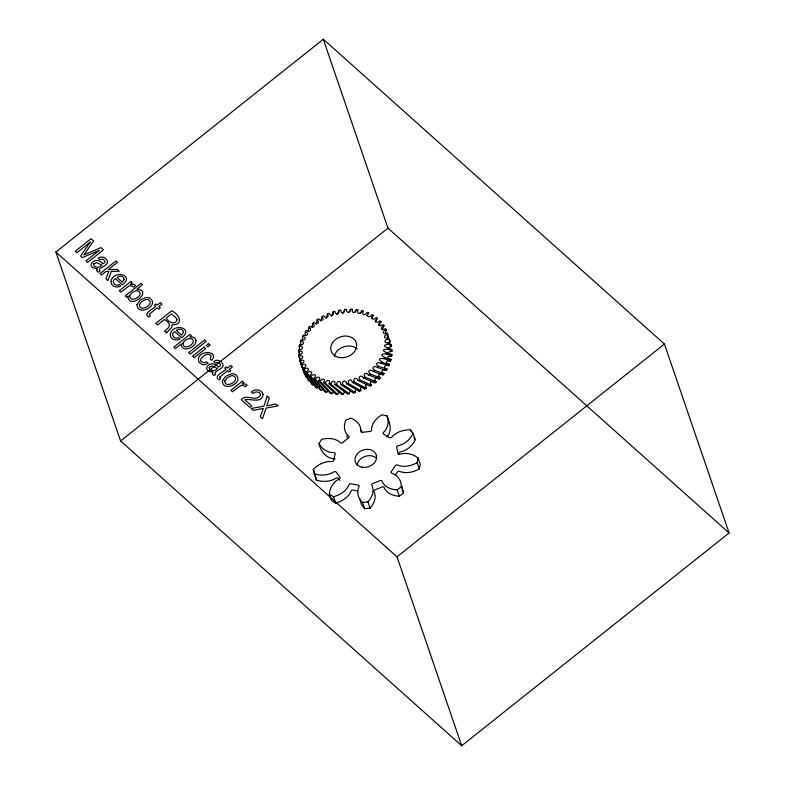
<?xml version="1.0" encoding="UTF-8"?>
<svg xmlns="http://www.w3.org/2000/svg" width="785" height="785" viewBox="0 0 785 785"><rect width="100%" height="100%" fill="white"/><g stroke="black" fill="none" stroke-linecap="round" stroke-linejoin="round"><path stroke-width="1.18" d="M359.824 498.838L361.404 504.48L364.642 508.729L370.088 508.15C374.082 503.607 376.918 497.317 373.915 491.381A1.541 1.227 -18.9 0 1 375.132 489.791L381.961 487.014A1.541 1.227 -18.9 0 1 384.002 487.279C386.505 493.559 393.148 495.826 399.31 496.238L403.519 492.892L401.685 485.679M333.654 391.489L331.957 393.717L330.348 393M305.12 335.332L305.257 331.849L306.189 330.534C309.476 332.683 313.166 329.563 308.652 327.473L309.771 326.246C312.715 328.748 316.679 326.06 312.656 323.43L313.931 322.311C316.522 325.176 320.643 322.87 317.189 319.78L318.602 318.798C320.81 322.017 325 320.045 322.174 316.6L323.705 315.766C325.471 319.328 329.7 317.621 327.522 313.941L329.15 313.264C330.406 317.16 334.685 315.668 333.144 311.841L334.832 311.341C335.519 315.531 339.885 314.236 338.953 310.34L340.67 310.026C340.71 314.432 345.194 313.362 344.841 309.467L346.568 309.339C345.891 313.882 350.522 313.097 350.699 309.241L352.406 309.29C351.003 313.853 355.762 313.45 356.449 309.653L358.088 309.889C355.968 314.353 360.796 314.422 361.973 310.693L363.534 311.125C360.727 315.354 365.516 316.002 367.184 312.361L368.636 312.97C365.211 316.865 369.833 318.141 371.982 314.628L373.307 315.393C369.352 318.857 373.65 320.8 376.309 317.434L377.467 318.357C373.111 321.32 376.918 323.911 380.068 320.751L381.059 321.811L378.959 325.52M388.104 353.849L388.3 352.239L392.039 351.081L391.99 349.659C388.673 347.637 378.851 345.969 388.555 344.095L391.578 346.273L387.878 348.049M299.438 354.653L298.692 349.688C303.177 350.139 304.403 345.724 299.163 346.205L299.468 344.762C303.687 345.694 305.728 341.465 300.469 341.298L300.989 339.876C304.914 341.239 307.651 337.314 302.51 336.48L303.245 335.107C306.857 336.873 310.144 333.331 305.257 331.849M388.555 344.095L388.634 342.652C383.522 343.742 383.855 339.287 388.546 339.218L388.408 337.805C383.541 339.454 382.952 335.097 387.78 334.469L387.407 333.115C382.894 335.254 381.373 331.152 386.259 329.935L385.671 328.66C381.559 331.211 379.175 327.502 384.002 325.687L383.208 324.509C379.567 327.404 376.398 324.215 381.059 321.811M298.614 351.13C303.726 350.041 303.393 354.496 298.692 354.565L298.84 355.978C303.618 354.486 304.325 358.637 299.468 359.314L299.831 360.668C304.354 358.529 305.875 362.631 300.989 363.847L301.577 365.123C305.679 362.572 308.073 366.281 303.245 368.096L304.04 369.274C307.74 366.399 310.664 369.519 306.189 371.972L307.18 373.032C310.33 369.872 314.137 372.463 309.781 375.426L310.938 376.349C313.598 372.983 317.896 374.926 313.941 378.39L315.256 379.155C317.415 375.642 322.036 376.918 318.612 380.813L320.064 381.412C321.732 377.781 326.521 378.419 323.714 382.658L325.275 383.08C326.452 379.361 331.28 379.43 329.15 383.894L330.799 384.13C331.486 380.332 336.245 379.93 334.842 384.493L336.539 384.542C336.726 380.686 341.357 379.901 340.68 384.444L342.407 384.316C342.054 380.421 346.538 379.351 346.568 383.757L359.245 391.283L360.904 390.675L360.531 387.554L362.277 386.691M308.289 331.133L308.652 327.473M344.527 391.362L343.457 394.413L341.73 394.472L329.15 383.894M387.466 358.352L387.908 356.753L391.735 355.988L391.901 354.545C388.251 353.505 377.497 349.776 387.78 349.021L392.039 351.081M357.823 490.968L353.319 490.085A1.541 1.227 -18.9 0 0 351.258 490.782C348.609 497.464 342.231 501.193 335.656 503.057L331.535 500.604L329.376 494.305C329.651 487.671 333.605 481.823 339.493 478.772A1.541 1.227 -18.9 0 0 339.738 476.986L336.196 472.177A1.541 1.227 -18.9 0 0 334.253 471.667C328.228 475.474 320.839 475.995 314.186 473.708L313.303 469.371C318.249 464.308 324.97 461.03 332.202 461.56A1.541 1.227 -18.9 0 0 333.743 460.157L335.077 454.123A1.541 1.227 -18.9 0 0 334.174 452.631C327.747 452.749 321.791 449.285 319.024 443.486L321.801 439.286C328.248 437.863 335.519 438.001 340.621 442.858A1.541 1.227 -18.9 0 0 342.751 442.495L348.344 438.05A1.541 1.227 -18.9 0 0 348.893 436.283C343.82 432.378 343.487 425.686 345.753 420.23L350.885 418.13C356.4 420.309 361.335 424.94 360.835 431.416A1.541 1.227 -18.9 0 0 362.552 432.26L369.774 431.485A1.541 1.227 -18.9 0 0 371.521 430.268C371.393 423.341 376.408 418.219 381.863 414.814L386.946 415.814C389.566 422.369 392.824 431.2 386.789 437.019M346.568 383.757L348.295 383.443C347.363 379.548 351.729 378.252 352.416 382.442L354.094 381.942C352.563 378.115 356.841 376.623 358.097 380.519L370.049 386.181L371.511 385.258C368.312 382.02 372.463 379.852 374.896 382.854L376.231 381.795C372.6 378.91 376.398 376.457 379.273 379.086L380.46 377.899C376.133 375.583 379.95 372.639 383.1 374.926L384.11 373.65C379.351 371.913 382.825 368.548 386.308 370.461L387.123 369.107C382.06 368.008 385.042 364.23 388.84 365.761L389.448 364.358L386.318 363.102M312.077 326.972L312.656 323.43M386.259 329.935L385.415 333.596M328.552 390.361L326.55 392.421L325.098 391.509M387.78 349.021L388.084 347.578M340.68 384.444L353.486 392.971L355.193 392.539L355.536 389.164M395.444 474.964L397.288 472.168A1.541 1.227 -18.9 0 1 399.241 471.236C405.943 473.983 413.204 472.305 419.308 468.979L417.149 462.679L418.16 458.136C412.969 453.759 405.923 452.405 399.418 454.358A1.541 1.227 -18.9 0 1 397.907 453.288L396.729 447.519A1.541 1.227 -18.9 0 1 397.681 445.821C404.54 444.369 410.182 439.698 413.116 433.399L410.457 429.787C403.392 429.699 396.239 431.907 391.479 437.402A1.541 1.227 -18.9 0 1 389.35 437.51L383.865 434.242A1.541 1.227 -18.9 0 1 383.365 432.584C387.957 428.237 389.389 421.594 386.946 415.814M419.308 468.979L420.309 464.435L418.16 458.136M316.159 324.342L317.189 319.78M386.191 363.053L386.819 361.257L390.665 360.914L391.058 359.471L388.408 358.657M320.829 321.291L322.174 316.6M323.106 389.281L321.487 390.508L320.221 389.438M325.991 318.386L327.522 313.941M391.058 359.471C387.211 359.422 375.426 353.535 386.259 353.907L386.779 352.485M334.842 384.493L347.618 394.041L349.345 393.795L350.208 390.42M331.319 316.365L333.144 311.841M384.002 325.687L382.128 329.985M337.02 314.549L338.953 310.34M319.367 386.397L316.865 388.025L315.805 386.799M342.662 313.696L344.841 309.467M389.448 364.358C385.415 365.28 372.747 357.126 384.002 358.676L384.738 357.303M339.218 391.303L337.628 394.384L335.941 394.256L323.714 382.658M348.903 312.42L350.699 309.241M413.116 433.399L415.275 439.708C412.341 445.998 406.699 450.678 399.84 452.131A1.541 1.227 -18.9 0 0 398.888 453.818M354.692 312.518L356.449 309.653M375.132 321.987L377.467 318.357M360.119 313.549L361.973 310.693M314.648 384.13L312.764 385.003L311.92 383.649M366.781 315.698L368.636 312.97M371.472 318.102L373.307 315.393M387.123 369.107L378.586 366.31C374.082 364.22 377.771 361.1 381.059 363.249L381.991 361.934M329.376 494.305L333.507 496.758C340.072 494.893 346.45 491.155 349.099 484.482A1.541 1.227 -18.9 0 1 351.16 483.776L357.921 485.101A1.541 1.227 -18.9 0 1 359.098 486.435C356.164 492.009 358.068 498.377 362.493 502.429L367.929 501.85C371.923 497.307 374.759 491.008 371.766 485.081A1.541 1.227 -18.9 0 1 372.983 483.491L379.803 480.714A1.541 1.227 -18.9 0 1 381.844 480.969C384.346 487.249 390.989 489.516 397.151 489.938L401.361 486.592C401.351 480.498 397.661 474.925 391.637 473.188A1.541 1.227 -18.9 0 1 391.44 471.451L395.13 465.868A1.541 1.227 -18.9 0 1 397.082 464.936C403.784 467.683 411.046 466.005 417.149 462.679M309.722 381.363L308.633 380.048M384.11 373.65L374.592 370.353C370.569 367.723 374.533 365.035 377.477 367.537L378.586 366.31M388.035 337.599L387.78 334.469M380.46 377.899L370.059 374.003C366.605 370.912 370.726 368.607 373.317 371.472L374.592 370.353M55.902 252.034L323.302 39.25L664.424 344.056L729.098 532.966L461.698 745.75L120.576 440.944L55.902 252.034L397.024 556.84L461.698 745.75M120.576 440.944L387.976 228.16L323.302 39.25M397.024 556.84L664.424 344.056M304.678 373.267L304.08 371.707M388.408 337.805L390.351 341.642L387.8 343.212M376.231 381.795L365.074 377.183C362.248 373.738 366.438 371.766 368.636 374.985L370.059 374.003M367.135 384.199L365.506 385.239L366.369 388.241L364.799 389.007L352.416 382.442M371.511 385.258L359.726 379.842C357.548 376.162 361.777 374.445 363.543 378.017L365.074 377.183M358.097 380.519L359.726 379.842M387.191 336.147L388.389 337.275M299.468 359.314L305.659 376.358L306.857 377.497M390.822 344.88L391.578 346.273M301.646 364.044L303.226 368.764M389.105 354.045L391.901 354.545M335.185 458.725C326.55 459.048 320.408 451.336 319.024 443.486M314.186 473.708L316.345 480.018C322.998 482.294 330.387 481.784 336.412 477.967A1.541 1.227 -18.9 0 1 338.345 478.487L339.768 480.41M381.059 363.249L388.84 365.761M377.477 367.537L386.308 370.461M384.002 358.676L390.665 360.914M373.317 371.472L383.1 374.926M386.259 353.907L391.735 355.988M368.636 374.985L379.273 379.086M363.543 378.017L374.896 382.854M354.094 381.942L366.369 388.241M348.295 383.443L360.904 390.675M342.407 384.316L355.193 392.539M336.539 384.542L349.345 393.795M364.799 389.007L362.945 387.299M330.799 384.13L343.457 394.413M388.634 342.652L391.303 344.9M387.976 228.16L729.098 532.966M325.275 383.08L337.628 394.384M359.245 391.283L358.117 389.998M320.064 381.412L331.957 393.717M318.612 380.813L330.348 393.403M315.256 379.155L326.55 392.421M313.941 378.39L325.029 391.921M310.938 376.349L321.487 390.508M388.546 339.218L390.351 341.642M413.94 437.893L415.275 439.708M353.486 392.971L352.593 391.548M309.781 375.426L320.084 389.841M307.18 373.032L316.865 388.025M360.914 430.141L361.885 431.868M306.189 371.972L315.609 387.191M304.04 369.274L312.764 385.003M303.245 368.096L311.665 384.032M301.577 365.123L309.241 381.51M347.392 437.775L346.764 435.911M300.989 363.847L308.328 380.401M299.831 360.668L306.366 377.585M410.457 429.787L411.173 431.887M401.361 486.592L403.519 492.892M397.151 489.938L399.31 496.238M367.929 501.85L370.088 508.15M362.493 502.429L364.642 508.729M333.507 496.758L335.656 503.057M313.303 469.371L315.109 474.621M298.84 355.978L304.188 373.307M298.692 354.565L303.687 371.992M298.692 349.688L299.448 353.221M301.96 365.005L302.745 368.744M315.462 475.671L316.345 480.018M299.163 346.205L299.742 349.757M300.469 341.298L300.802 344.86M387.407 333.115L387.672 336.058M302.51 336.48L302.608 340.023M334.351 356.311A13.227 10.529 -18.9 0 1 343.879 346.774A13.227 10.529 -18.9 0 1 357.126 348.825M357.204 465.044A11.019 8.772 -18.9 0 1 364.829 456.477A11.019 8.772 -18.9 0 1 376.319 458.028M166.979 332.124L166.616 332.997L164.457 331.074C170.286 327.129 171.817 323.479 164.379 319.544L157.599 324.941L155.842 323.371L171.66 310.781C179.726 314.51 183.994 325.01 172.062 324.735L171.709 327.453L166.979 332.124M111.038 281.383C110.44 286.329 117.2 288.429 120.772 285.926L119.212 284.523C115.228 287.143 110.479 281.207 115.503 278.636L122.431 284.827C135.354 274.819 113.118 269.52 111.038 281.383M170.335 334.361C169.737 339.316 176.497 341.406 180.069 338.904L178.509 337.511C174.525 340.121 169.776 334.184 174.8 331.613L181.727 337.805C194.651 327.806 172.415 322.498 170.335 334.361M127.847 297.073C130.526 310.153 153.32 290.195 136.816 289.253L142.546 284.69L141.006 283.307L125.139 295.935L126.601 297.24L128.073 296.073L127.847 297.073M263.073 394.413C261.935 404.049 250.641 398.211 244.851 399.81L251.759 405.982L249.924 407.435L241.25 399.683C246.569 393.157 256.744 402.774 260.473 395.061L260.286 393.903C258.873 391.067 255.096 391.558 253.113 393.481L251.504 392.039C254.88 388.457 261.896 389.281 263.073 394.413M96.761 269.795L97.242 271.433L98.537 272.258L99.97 271.119C96.781 267.891 107.231 266.272 107.545 262.327C107.398 258.039 101.402 255.125 98.135 258.275L99.626 259.609L102.668 259.011L104.768 260.738L104.994 262.484L102.776 263.848C95.682 254.389 83.544 267.97 97.556 268.705L96.761 269.795M212.343 373.071L212.823 374.7L214.109 375.524L215.541 374.386C212.362 371.168 222.812 369.549 223.126 365.594C222.979 361.316 216.984 358.402 213.716 361.551L215.198 362.876L218.24 362.287L220.35 364.014L220.575 365.761L218.358 367.115C211.263 357.656 199.115 371.246 213.137 371.982L212.343 373.071M195.985 340.719C196.181 347.794 181.129 353.348 181.296 343.928L175.398 348.609L173.809 347.196L189.892 334.4L191.432 335.784L189.901 337C192.462 336.422 195.779 337.835 195.985 340.719M182.944 343.693C183.258 349.56 191.373 346.224 192.992 342.702C195.18 335.587 183.71 338.757 182.944 343.693M137.012 304.531C137.218 317.091 160.071 305.62 149.915 298.221A6.28 4.995 -18.9 0 0 146.02 297.466L140.181 300.066L137.012 304.531M222.44 380.862C222.646 393.432 245.499 381.961 235.343 374.553A6.28 4.995 -18.9 0 0 231.447 373.797L225.609 376.398L222.44 380.862M129.731 295.955C130.065 302.568 139.828 298.035 140.27 293.531C138.906 287.928 130.81 291.971 129.731 295.955M149.297 314.285L150.337 315.864L148.807 317.081C142.134 313.5 153.781 308.809 155.636 306.385L154.36 305.237L155.94 303.981L157.216 305.12L160.444 302.559L162.044 304.001L158.825 306.562L160.336 307.906L158.756 309.172L157.245 307.818L149.297 314.285M198.399 359.167L198.929 362.258L202.451 364.574A5.22 4.16 -18.9 0 0 205.709 364.387L208.153 363.219L206.612 361.846L203.796 362.729L200.96 361.326A3.14 2.492 -18.9 0 1 200.783 359.285C202.432 355.968 208.349 351.808 211.185 356.007L210.184 359L211.734 360.374C219.407 350.885 199.233 349.57 198.399 359.167M219.653 377.143L220.683 378.723L219.152 379.94C212.48 376.358 224.137 371.668 225.992 369.244L224.706 368.096L226.286 366.84L227.571 367.979L230.79 365.417L232.399 366.86L229.181 369.421L230.682 370.765L229.102 372.031L227.591 370.677L219.653 377.143M139.445 304.531C139.073 313.156 155.283 304.462 148.493 299.762A3.474 2.767 -18.9 0 0 145.784 299.487L141.85 301.499L139.445 304.531M224.873 380.872C224.51 389.488 240.71 380.803 233.93 376.093A3.474 2.767 -18.9 0 0 231.212 375.819L227.277 377.83L224.873 380.872M93.749 263.976L93.552 264.761C94.563 268.441 99.901 267.901 101.814 265.183L96.722 262.632L93.749 263.976M209.33 367.243L209.134 368.037C210.135 371.707 215.482 371.177 217.396 368.459L212.303 365.908L209.33 367.243M124.138 279.313L122.342 282.139L117.083 277.448C119.192 275.427 124.069 275.78 124.138 279.313M183.425 332.29L181.639 335.126L176.38 330.426C178.489 328.405 183.366 328.768 183.425 332.29M177.047 319.887C175.124 325.628 168.216 321.821 166.175 318.121L171.572 313.823L176.596 318.445L177.047 319.887M267.214 396.17L263.858 406.188L251.112 408.494L253.231 410.388L263.318 408.426L260.316 416.717L262.494 418.67L266.036 408.141L278.096 405.894L276.006 404.03L266.674 405.904L269.412 398.132L267.214 396.17M111.333 271.414L107.947 280.569L105.916 278.763L108.781 271.502L105.965 271.492L101.638 274.936L100.107 273.572L115.925 260.983L117.446 262.347L108.261 269.657L117.24 269.402L119.271 271.217L111.333 271.414M90.167 242.153L80.551 256.096L82.288 257.647L99.332 250.337L85.957 260.924L87.626 262.416L103.434 249.826L100.951 247.599L83.877 254.939L93.523 240.966L91.011 238.718L75.193 251.308L76.871 252.799L90.167 242.153M130.81 281.53L119.281 290.705L120.87 292.118L128.819 286.074L131.811 285.828L133.568 287.104L135.619 285.475L134.058 284.347L130.33 284.464L132.322 282.875L130.81 281.53M204.453 340.082L188.636 352.671L190.225 354.094L206.043 341.504L204.453 340.082M204.08 347.088L192.61 356.223L194.219 357.666L205.699 348.53L204.08 347.088M208.417 343.634L206.229 345.38L207.839 346.823L210.037 345.076L208.417 343.634M242.379 381.216L230.849 390.39L232.438 391.803L240.387 385.759L243.37 385.513L245.136 386.789L247.177 385.16L245.626 384.032L241.898 384.15L243.89 382.56L242.379 381.216M339.13 357.46A13.227 10.529 -18.9 0 0 356.488 343.644A13.227 10.529 -18.9 0 0 335.48 339.532A13.227 10.529 -18.9 0 0 339.13 357.46M361.993 467.193A11.019 8.772 -18.9 0 0 376.466 455.673A11.019 8.772 -18.9 0 0 358.951 452.248A11.019 8.772 -18.9 0 0 361.993 467.193"/></g></svg>
